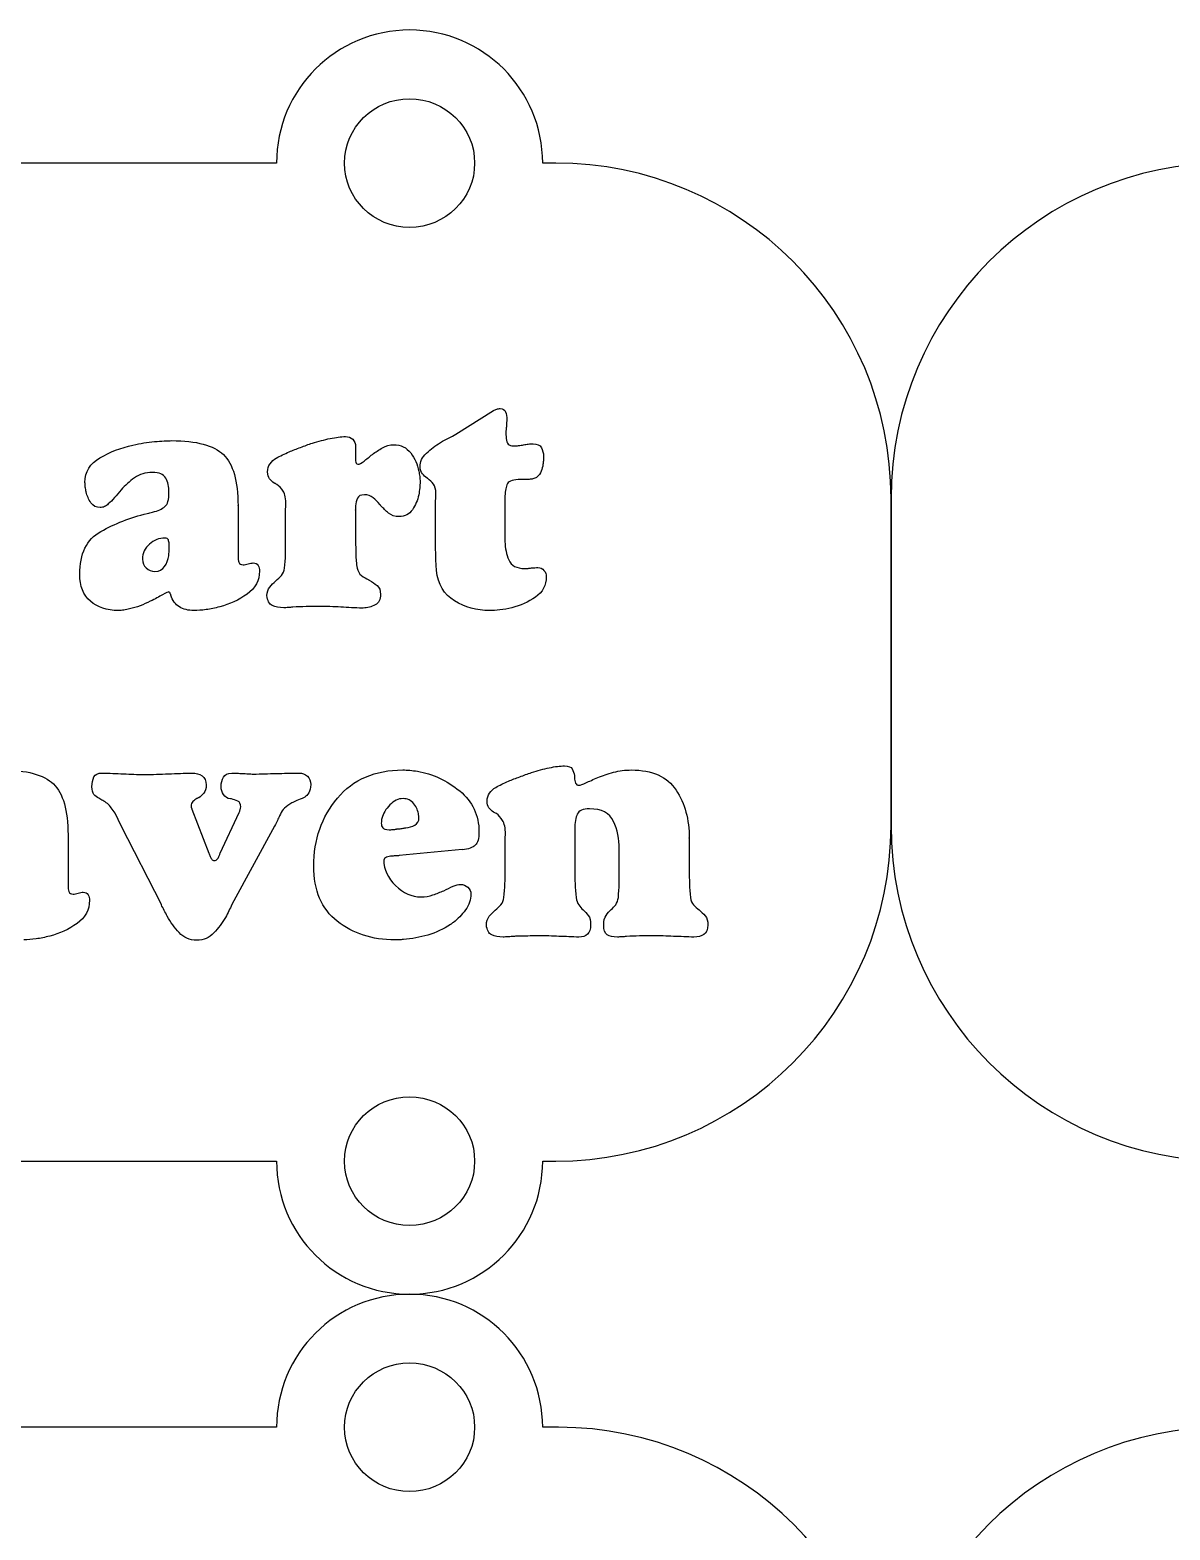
# Model space of a CAD drawing. Extents: x 0 to 771, y 958 to 1701.
# Drawn here: x 96.8 to 194, y 1465.1 to 1592.9 of the extents above; entities that cross this region are included whole.
import ezdxf

# ---------------------------------------------------------------- set-up
doc = ezdxf.new("R2010")
doc.units = 0
doc.layers.add('H0114_Printing', color=7, linetype='CONTINUOUS')

msp = doc.modelspace()

# ---------------------------------------------------------------- linework, layer by layer
at = {"layer": 'H0114_Printing', "color": 1}
for points in [[(117.839797, 1581.60936), (56.860799, 1581.60936)], [(141.625796, 1581.60936), (140.517796, 1581.60936)], [(170.203596, 1553.032361), (170.203596, 1525.148362)], [(170.203796, 1525.148362), (170.203796, 1553.032361)], [(56.860799, 1496.570363), (117.839797, 1496.570363)], [(140.517796, 1496.570363), (141.625796, 1496.570363)], [(117.839797, 1473.892763), (56.860799, 1473.892763)], [(141.875796, 1473.892763), (140.517796, 1473.892763)]]:
    msp.add_lwpolyline(points, dxfattribs=at)
for points in [[(141.625796, 1581.60936)], [(129.178797, 1576.129361)], [(129.178797, 1491.090363)], [(141.875796, 1473.892763)], [(129.178797, 1468.412763)]]:
    msp.add_lwpolyline(points, close=True, dxfattribs=at)
at = {"layer": 'H0114_Printing', "color": 4}
for points in [[(133.115697, 1558.513461), (136.323697, 1560.528461)], [(137.383697, 1558.620461), (137.383697, 1558.500461)], [(137.409697, 1558.381461), (137.409697, 1558.262461), (137.409697, 1558.142461)], [(124.580697, 1557.452761), (124.580697, 1556.339761), (124.580697, 1556.273761), (124.580697, 1556.233761)], [(140.590696, 1556.631461), (140.590696, 1556.591461), (140.590696, 1556.552461)], [(139.265697, 1554.643461), (139.080697, 1554.643461), (138.417697, 1554.643461)], [(131.392697, 1549.305461), (131.392697, 1552.401461), (131.419697, 1553.460461)], [(137.303697, 1553.084461), (137.303697, 1549.783461), (137.303697, 1549.558461), (137.303697, 1549.360461)], [(114.560697, 1552.443461), (114.560697, 1548.467461), (114.560697, 1548.096461)], [(114.560697, 1552.417461), (114.560697, 1552.443461)], [(118.616697, 1549.405761), (118.616697, 1552.195761)], [(118.642697, 1552.301761), (118.642697, 1552.367761), (118.642697, 1552.434761)], [(124.580697, 1552.390761), (124.580697, 1552.218761), (124.580697, 1552.046761), (124.580697, 1552.072761)], [(124.580697, 1552.072761), (124.580697, 1549.439761)], [(108.702697, 1548.944461), (108.702697, 1549.077461), (108.702697, 1549.156461)], [(131.392697, 1549.279461), (131.392697, 1549.305461)], [(108.702697, 1548.917461), (108.702697, 1548.944461)], [(125.707697, 1546.059761), (125.746697, 1546.059761)], [(125.216697, 1543.695761), (125.177697, 1543.695761), (125.137697, 1543.695761)], [(143.227996, 1529.420762), (143.227996, 1529.328762), (143.227996, 1529.235762)], [(113.990497, 1527.427962), (113.951497, 1527.427962), (113.911497, 1527.427962)], [(108.026497, 1518.426962), (104.606497, 1525.146962), (104.076497, 1526.208962)], [(110.571497, 1526.815962), (110.571497, 1526.748962)], [(110.624497, 1526.548962), (112.082497, 1522.822962)], [(113.036497, 1522.796962), (114.653497, 1526.283962)], [(117.675497, 1525.119962), (114.043497, 1518.426962)], [(128.066297, 1524.862162), (128.066297, 1524.888162)], [(129.974297, 1525.816162), (129.974297, 1525.935162)], [(143.253996, 1524.856762), (143.253996, 1524.112762), (143.253996, 1521.375762)], [(100.074197, 1524.384462), (100.074197, 1520.408462), (100.074197, 1520.037462)], [(100.074197, 1524.358462), (100.074197, 1524.384462)], [(137.316997, 1521.346762), (137.316997, 1524.136762), (137.342997, 1524.401762)], [(153.008996, 1524.107762), (153.008996, 1521.371762)], [(153.008996, 1524.081762), (153.008996, 1524.107762)], [(128.185297, 1522.582162), (128.039297, 1522.582162)], [(133.659297, 1523.112162), (128.278297, 1522.609162)], [(133.659297, 1523.086162), (133.659297, 1523.112162)], [(147.044996, 1521.348762), (147.044996, 1523.156762)], [(108.026497, 1518.400962), (108.026497, 1518.426962)], [(128.291297, 1515.425162), (127.933297, 1515.425162)]]:
    msp.add_lwpolyline(points, dxfattribs=at)
at = {"layer": 'H0114_Printing', "color": 1}
for points in [[(129.178797, 1592.94836), (122.916797, 1592.94836), (117.839797, 1587.87236), (117.839797, 1581.60936)], [(140.517796, 1581.60936), (140.517796, 1587.87236), (135.440797, 1592.94836), (129.178797, 1592.94836)], [(123.634797, 1581.60936), (123.634797, 1584.63636), (126.116797, 1587.09036), (129.178797, 1587.09036)], [(129.178797, 1587.09036), (132.240797, 1587.09036), (134.722797, 1584.63636), (134.722797, 1581.60936)], [(129.178797, 1576.129361), (126.116797, 1576.129361), (123.634797, 1578.583361), (123.634797, 1581.60936)], [(134.722797, 1581.60936), (134.722797, 1578.583361), (132.240797, 1576.129361), (129.178797, 1576.129361)], [(170.203796, 1553.032361), (170.203796, 1568.815361), (157.408796, 1581.60936), (141.625796, 1581.60936)], [(198.781595, 1581.60936), (182.998595, 1581.60936), (170.203596, 1568.815361), (170.203596, 1553.032361)], [(141.625796, 1496.570363), (157.408796, 1496.570363), (170.203796, 1509.365362), (170.203796, 1525.148362)], [(170.203596, 1525.148362), (170.203596, 1509.365362), (182.998595, 1496.570363), (198.781595, 1496.570363)], [(123.634797, 1496.570363), (123.634797, 1499.597363), (126.116797, 1502.051362), (129.178797, 1502.051362)], [(129.178797, 1502.051362), (132.240797, 1502.051362), (134.722797, 1499.597363), (134.722797, 1496.570363)], [(117.839797, 1496.570363), (117.839797, 1490.308363), (122.916797, 1485.231363), (129.178797, 1485.231363)], [(129.178797, 1491.090363), (126.116797, 1491.090363), (123.634797, 1493.543363), (123.634797, 1496.570363)], [(134.722797, 1496.570363), (134.722797, 1493.543363), (132.240797, 1491.090363), (129.178797, 1491.090363)], [(129.178797, 1485.231363), (135.440797, 1485.231363), (140.517796, 1490.308363), (140.517796, 1496.570363)], [(129.178797, 1485.231763), (122.916797, 1485.231763), (117.839797, 1480.155763), (117.839797, 1473.892763)], [(140.517796, 1473.892763), (140.517796, 1480.155763), (135.440797, 1485.231763), (129.178797, 1485.231763)], [(123.634797, 1473.892763), (123.634797, 1476.919763), (126.116797, 1479.373763), (129.178797, 1479.373763)], [(129.178797, 1479.373763), (132.240797, 1479.373763), (134.722797, 1476.919763), (134.722797, 1473.892763)], [(129.178797, 1468.412763), (126.116797, 1468.412763), (123.634797, 1470.866763), (123.634797, 1473.892763)], [(134.722797, 1473.892763), (134.722797, 1470.866763), (132.240797, 1468.412763), (129.178797, 1468.412763)], [(170.203796, 1445.564764), (170.203796, 1461.209763), (157.520796, 1473.892763), (141.875796, 1473.892763)], [(198.531595, 1473.892763), (182.886595, 1473.892763), (170.203596, 1461.209763), (170.203596, 1445.564764)]]:
    msp.add_open_spline(points, degree=3, dxfattribs=at)
at = {"layer": 'H0114_Printing', "color": 4}
for points in [[(136.323697, 1560.528461), (136.411697, 1560.563461), (136.503697, 1560.599461), (136.601697, 1560.634461)], [(136.601697, 1560.634461), (136.698697, 1560.669461), (136.800697, 1560.687461), (136.906697, 1560.687461)], [(136.906697, 1560.687461), (137.135697, 1560.687461), (137.286697, 1560.593461), (137.356697, 1560.405461)], [(137.356697, 1560.405461), (137.427697, 1560.217461), (137.462697, 1560.007461), (137.462697, 1559.774461)], [(137.449697, 1559.492461), (137.440697, 1559.394461), (137.436697, 1559.300461), (137.436697, 1559.210461)], [(137.462697, 1559.774461), (137.462697, 1559.685461), (137.458697, 1559.590461), (137.449697, 1559.492461)], [(120.896697, 1557.744761), (121.408697, 1557.904761), (121.912697, 1558.036761), (122.406697, 1558.142761)], [(122.406697, 1558.142761), (122.901697, 1558.248761), (123.334697, 1558.301761), (123.705697, 1558.301761)], [(123.705697, 1558.301761), (123.953697, 1558.301761), (124.160697, 1558.226761), (124.328697, 1558.076761)], [(124.328697, 1558.076761), (124.496697, 1557.926761), (124.580697, 1557.718761), (124.580697, 1557.452761)], [(131.817697, 1557.799461), (132.046697, 1557.939461), (132.275697, 1558.067461), (132.506697, 1558.182461)], [(132.506697, 1558.182461), (132.735697, 1558.297461), (132.938697, 1558.407461), (133.115697, 1558.513461)], [(137.396697, 1558.901461), (137.387697, 1558.803461), (137.383697, 1558.709461), (137.383697, 1558.620461)], [(137.383697, 1558.500461), (137.383697, 1558.456461), (137.392697, 1558.416461), (137.409697, 1558.381461)], [(137.436697, 1559.210461), (137.418697, 1559.102461), (137.405697, 1558.999461), (137.396697, 1558.901461)], [(137.409697, 1558.142461), (137.427697, 1557.930461), (137.484697, 1557.771461), (137.581697, 1557.665461)], [(102.791697, 1556.499461), (103.639697, 1556.993461), (104.576697, 1557.356461), (105.601697, 1557.585461)], [(105.601697, 1557.585461), (106.237697, 1557.726461), (106.850697, 1557.824461), (107.443697, 1557.877461)], [(107.443697, 1557.877461), (108.035697, 1557.930461), (108.525697, 1557.957461), (108.914697, 1557.957461)], [(108.914697, 1557.957461), (111.017697, 1557.957461), (112.483697, 1557.559461), (113.314697, 1556.764461)], [(113.314697, 1556.764461), (114.145697, 1555.969461), (114.560697, 1554.519461), (114.560697, 1552.417461)], [(117.820697, 1556.472761), (117.980697, 1556.560761), (118.152697, 1556.649761), (118.338697, 1556.737761)], [(118.338697, 1556.737761), (118.523697, 1556.825761), (118.713697, 1556.913761), (118.908697, 1557.002761)], [(118.908697, 1557.002761), (119.225697, 1557.126761), (119.552697, 1557.254761), (119.888697, 1557.386761)], [(119.888697, 1557.386761), (120.224697, 1557.519761), (120.560697, 1557.638761), (120.896697, 1557.744761)], [(125.296697, 1556.207761), (125.508697, 1556.383761), (125.746697, 1556.578761), (126.012697, 1556.790761)], [(126.012697, 1556.790761), (126.277697, 1556.985761), (126.559697, 1557.170761), (126.860697, 1557.347761)], [(126.860697, 1557.347761), (127.160697, 1557.523761), (127.478697, 1557.612761), (127.814697, 1557.612761)], [(127.814697, 1557.612761), (128.433697, 1557.612761), (128.919697, 1557.377761), (129.272697, 1556.910761)], [(129.272697, 1556.910761), (129.625697, 1556.441761), (129.855697, 1555.924761), (129.961697, 1555.359761)], [(130.067697, 1555.735461), (130.067697, 1556.158461), (130.248697, 1556.541461), (130.610697, 1556.886461)], [(130.610697, 1556.886461), (130.972697, 1557.229461), (131.375697, 1557.534461), (131.817697, 1557.799461)], [(137.581697, 1557.665461), (137.678697, 1557.559461), (137.833697, 1557.506461), (138.045697, 1557.506461)], [(138.045697, 1557.506461), (138.186697, 1557.506461), (138.328697, 1557.515461), (138.470697, 1557.532461)], [(138.470697, 1557.532461), (138.611697, 1557.550461), (138.752697, 1557.576461), (138.894697, 1557.612461)], [(138.894697, 1557.612461), (139.017697, 1557.629461), (139.149697, 1557.648461), (139.291697, 1557.665461)], [(139.291697, 1557.665461), (139.433697, 1557.682461), (139.574697, 1557.691461), (139.716697, 1557.691461)], [(139.716697, 1557.691461), (140.051696, 1557.691461), (140.281696, 1557.581461), (140.405696, 1557.360461)], [(140.405696, 1557.360461), (140.528696, 1557.139461), (140.590696, 1556.896461), (140.590696, 1556.631461)], [(101.519697, 1554.405461), (101.519697, 1555.306461), (101.942697, 1556.004461), (102.791697, 1556.499461)], [(117.078697, 1555.303761), (117.078697, 1555.569761), (117.149697, 1555.799761), (117.290697, 1555.994761)], [(117.290697, 1555.994761), (117.432697, 1556.189761), (117.609697, 1556.348761), (117.820697, 1556.472761)], [(124.580697, 1556.233761), (124.580697, 1556.163761), (124.594697, 1556.101761), (124.620697, 1556.048761)], [(124.620697, 1556.048761), (124.647697, 1555.995761), (124.695697, 1555.959761), (124.766697, 1555.942761)], [(124.766697, 1555.942761), (124.907697, 1555.942761), (125.083697, 1556.030761), (125.296697, 1556.207761)], [(130.265697, 1555.139461), (130.151697, 1555.272461), (130.085697, 1555.470461), (130.067697, 1555.735461)], [(140.537696, 1555.924461), (140.519696, 1555.732461), (140.471696, 1555.541461), (140.391696, 1555.349461)], [(140.577696, 1556.238461), (140.568696, 1556.133461), (140.554696, 1556.028461), (140.537696, 1555.924461)], [(140.590696, 1556.552461), (140.590696, 1556.447461), (140.585696, 1556.342461), (140.577696, 1556.238461)], [(101.545697, 1554.007461), (101.527697, 1554.148461), (101.519697, 1554.281461), (101.519697, 1554.405461)], [(105.733697, 1554.789461), (105.309697, 1554.480461), (104.929697, 1554.139461), (104.593697, 1553.768461)], [(107.270697, 1555.253461), (106.669697, 1555.253461), (106.157697, 1555.098461), (105.733697, 1554.789461)], [(108.397697, 1554.763461), (108.211697, 1555.089461), (107.836697, 1555.253461), (107.270697, 1555.253461)], [(108.675697, 1553.556461), (108.675697, 1554.034461), (108.583697, 1554.435461), (108.397697, 1554.763461)], [(117.251697, 1554.705761), (117.136697, 1554.837761), (117.078697, 1555.037761), (117.078697, 1555.303761)], [(117.635697, 1554.346761), (117.494697, 1554.452761), (117.365697, 1554.572761), (117.251697, 1554.705761)], [(117.741697, 1554.294761), (117.705697, 1554.311761), (117.670697, 1554.329761), (117.635697, 1554.346761)], [(117.874697, 1554.214761), (117.820697, 1554.249761), (117.776697, 1554.276761), (117.741697, 1554.294761)], [(118.404697, 1553.656761), (118.245697, 1553.903761), (118.068697, 1554.090761), (117.874697, 1554.214761)], [(129.961697, 1555.359761), (129.996697, 1555.200761), (130.023697, 1555.044761), (130.041697, 1554.895761)], [(130.041697, 1554.895761), (130.058697, 1554.744761), (130.067697, 1554.598761), (130.067697, 1554.457761)], [(130.067697, 1554.457761), (130.067697, 1554.298761), (130.058697, 1554.122761), (130.041697, 1553.927761)], [(130.676697, 1554.756461), (130.518697, 1554.879461), (130.380697, 1555.007461), (130.265697, 1555.139461)], [(130.729697, 1554.729461), (130.712697, 1554.729461), (130.694697, 1554.738461), (130.676697, 1554.756461)], [(131.206697, 1554.253461), (131.065697, 1554.429461), (130.906697, 1554.588461), (130.729697, 1554.729461)], [(131.419697, 1553.460461), (131.419697, 1553.812461), (131.348697, 1554.076461), (131.206697, 1554.253461)], [(137.462697, 1554.194461), (137.356697, 1553.912461), (137.303697, 1553.543461), (137.303697, 1553.084461)], [(138.417697, 1554.643461), (137.886697, 1554.625461), (137.568697, 1554.475461), (137.462697, 1554.194461)], [(139.450697, 1554.669461), (139.397697, 1554.652461), (139.335697, 1554.643461), (139.265697, 1554.643461)], [(139.769697, 1554.722461), (139.663697, 1554.687461), (139.557697, 1554.669461), (139.450697, 1554.669461)], [(140.060696, 1554.878461), (139.971697, 1554.809461), (139.874697, 1554.756461), (139.769697, 1554.722461)], [(140.391696, 1555.349461), (140.312696, 1555.157461), (140.201696, 1555.000461), (140.060696, 1554.878461)], [(101.625697, 1553.583461), (101.589697, 1553.725461), (101.563697, 1553.866461), (101.545697, 1554.007461)], [(102.022697, 1552.668461), (101.827697, 1552.942461), (101.695697, 1553.247461), (101.625697, 1553.583461)], [(104.037697, 1553.106461), (103.860697, 1552.894461), (103.683697, 1552.717461), (103.507697, 1552.576461)], [(104.593697, 1553.768461), (104.398697, 1553.539461), (104.213697, 1553.318461), (104.037697, 1553.106461)], [(108.331697, 1552.337461), (108.560697, 1552.531461), (108.675697, 1552.938461), (108.675697, 1553.556461)], [(118.642697, 1552.434761), (118.642697, 1553.000761), (118.563697, 1553.408761), (118.404697, 1553.656761)], [(124.739697, 1553.052761), (124.651697, 1552.858761), (124.597697, 1552.637761), (124.580697, 1552.390761)], [(125.322697, 1553.344761), (125.021697, 1553.344761), (124.827697, 1553.247761), (124.739697, 1553.052761)], [(126.065697, 1553.093761), (125.870697, 1553.260761), (125.623697, 1553.344761), (125.322697, 1553.344761)], [(126.648697, 1552.522761), (126.453697, 1552.735761), (126.259697, 1552.924761), (126.065697, 1553.093761)], [(129.961697, 1553.344761), (129.855697, 1552.884761), (129.674697, 1552.460761), (129.417697, 1552.072761)], [(130.041697, 1553.927761), (130.023697, 1553.733761), (129.996697, 1553.538761), (129.961697, 1553.344761)], [(102.817697, 1552.257461), (102.482697, 1552.257461), (102.216697, 1552.394461), (102.022697, 1552.668461)], [(103.175697, 1552.337461), (103.060697, 1552.284461), (102.941697, 1552.257461), (102.817697, 1552.257461)], [(102.857697, 1550.216461), (104.050697, 1550.888461), (105.370697, 1551.400461), (106.820697, 1551.754461)], [(103.507697, 1552.576461), (103.401697, 1552.470461), (103.290697, 1552.390461), (103.175697, 1552.337461)], [(106.820697, 1551.754461), (106.908697, 1551.771461), (106.988697, 1551.789461), (107.058697, 1551.807461)], [(107.058697, 1551.807461), (107.129697, 1551.824461), (107.200697, 1551.842461), (107.270697, 1551.860461)], [(107.270697, 1551.860461), (107.747697, 1551.984461), (108.101697, 1552.142461), (108.331697, 1552.337461)], [(118.616697, 1552.195761), (118.616697, 1552.248761), (118.625697, 1552.283761), (118.642697, 1552.301761)], [(126.687697, 1552.469761), (126.678697, 1552.487761), (126.665697, 1552.504761), (126.648697, 1552.522761)], [(126.727697, 1552.416761), (126.709697, 1552.434761), (126.696697, 1552.451761), (126.687697, 1552.469761)], [(127.390697, 1551.780761), (127.160697, 1551.974761), (126.940697, 1552.187761), (126.727697, 1552.416761)], [(128.291697, 1551.488761), (127.920697, 1551.488761), (127.619697, 1551.585761), (127.390697, 1551.780761)], [(129.417697, 1552.072761), (129.161697, 1551.683761), (128.786697, 1551.488761), (128.291697, 1551.488761)], [(101.067697, 1546.559461), (101.067697, 1548.325461), (101.664697, 1549.544461), (102.857697, 1550.216461)], [(107.005697, 1549.143461), (106.617697, 1548.798461), (106.422697, 1548.370461), (106.422697, 1547.857461)], [(108.331697, 1549.660461), (107.836697, 1549.660461), (107.394697, 1549.488461), (107.005697, 1549.143461)], [(108.622697, 1549.501461), (108.587697, 1549.607461), (108.490697, 1549.660461), (108.331697, 1549.660461)], [(108.702697, 1549.156461), (108.684697, 1549.280461), (108.657697, 1549.395461), (108.622697, 1549.501461)], [(118.603697, 1548.249761), (118.611697, 1548.630761), (118.616697, 1549.015761), (118.616697, 1549.405761)], [(124.580697, 1549.439761), (124.580697, 1549.031761), (124.585697, 1548.636761), (124.594697, 1548.254761)], [(131.406697, 1548.101461), (131.397697, 1548.497461), (131.392697, 1548.890461), (131.392697, 1549.279461)], [(137.303697, 1549.360461), (137.321697, 1548.796461), (137.431697, 1548.273461), (137.634697, 1547.789461)], [(106.422697, 1547.857461), (106.422697, 1547.556461), (106.528697, 1547.309461), (106.740697, 1547.115461)], [(108.305697, 1547.234461), (108.481697, 1547.508461), (108.596697, 1547.813461), (108.649697, 1548.149461)], [(108.649697, 1548.149461), (108.666697, 1548.272461), (108.679697, 1548.405461), (108.688697, 1548.547461)], [(108.688697, 1548.547461), (108.697697, 1548.688461), (108.702697, 1548.811461), (108.702697, 1548.917461)], [(114.560697, 1548.096461), (114.560697, 1547.901461), (114.587697, 1547.734461), (114.640697, 1547.592461)], [(118.510697, 1547.093761), (118.563697, 1547.483761), (118.594697, 1547.868761), (118.603697, 1548.249761)], [(124.594697, 1548.254761), (124.602697, 1547.873761), (124.642697, 1547.488761), (124.713697, 1547.097761)], [(131.472697, 1546.897461), (131.436697, 1547.303461), (131.414697, 1547.704461), (131.406697, 1548.101461)], [(137.634697, 1547.789461), (137.838697, 1547.304461), (138.293697, 1547.062461), (139.000697, 1547.062461)], [(101.983697, 1544.279461), (101.372697, 1544.809461), (101.067697, 1545.568461), (101.067697, 1546.559461)], [(106.740697, 1547.115461), (106.953697, 1546.920461), (107.200697, 1546.823461), (107.483697, 1546.823461)], [(107.483697, 1546.823461), (107.854697, 1546.823461), (108.127697, 1546.960461), (108.305697, 1547.234461)], [(114.640697, 1547.592461), (114.693697, 1547.450461), (114.807697, 1547.380461), (114.984697, 1547.380461)], [(114.984697, 1547.380461), (115.054697, 1547.380461), (115.126697, 1547.389461), (115.196697, 1547.407461)], [(115.196697, 1547.407461), (115.267697, 1547.424461), (115.346697, 1547.442461), (115.435697, 1547.460461)], [(116.389697, 1546.850461), (116.389697, 1546.037461), (116.036697, 1545.379461), (115.329697, 1544.875461)], [(115.435697, 1547.460461), (115.506697, 1547.477461), (115.576697, 1547.495461), (115.647697, 1547.512461)], [(115.647697, 1547.512461), (115.717697, 1547.530461), (115.788697, 1547.539461), (115.859697, 1547.539461)], [(115.859697, 1547.539461), (116.053697, 1547.539461), (116.190697, 1547.468461), (116.270697, 1547.327461)], [(116.270697, 1547.327461), (116.349697, 1547.186461), (116.389697, 1547.026461), (116.389697, 1546.850461)], [(118.258697, 1546.469761), (118.408697, 1546.637761), (118.492697, 1546.846761), (118.510697, 1547.093761)], [(124.713697, 1547.097761), (124.766697, 1546.831761), (124.889697, 1546.622761), (125.083697, 1546.472761)], [(133.009697, 1544.304461), (132.108697, 1544.851461), (131.595697, 1545.715461), (131.472697, 1546.897461)], [(139.000697, 1547.062461), (139.088697, 1547.062461), (139.181697, 1547.066461), (139.278697, 1547.076461)], [(139.278697, 1547.076461), (139.375697, 1547.084461), (139.468697, 1547.097461), (139.557697, 1547.115461)], [(139.557697, 1547.115461), (139.645697, 1547.115461), (139.738697, 1547.119461), (139.835697, 1547.129461)], [(139.835697, 1547.129461), (139.932697, 1547.137461), (140.024696, 1547.142461), (140.113696, 1547.142461)], [(140.113696, 1547.142461), (140.325696, 1547.142461), (140.497696, 1547.062461), (140.630696, 1546.903461)], [(140.630696, 1546.903461), (140.763696, 1546.744461), (140.829696, 1546.567461), (140.829696, 1546.373461)], [(117.026697, 1544.756761), (117.026697, 1545.056761), (117.105697, 1545.300761), (117.264697, 1545.487761)], [(117.264697, 1545.487761), (117.423697, 1545.672761), (117.591697, 1545.845761), (117.767697, 1546.004761)], [(117.767697, 1546.004761), (117.944697, 1546.146761), (118.108697, 1546.301761), (118.258697, 1546.469761)], [(125.083697, 1546.472761), (125.278697, 1546.321761), (125.481697, 1546.192761), (125.693697, 1546.086761)], [(125.693697, 1546.086761), (125.693697, 1546.068761), (125.698697, 1546.059761), (125.707697, 1546.059761)], [(125.746697, 1546.059761), (125.993697, 1545.918761), (126.215697, 1545.767761), (126.409697, 1545.607761)], [(126.409697, 1545.607761), (126.604697, 1545.447761), (126.701697, 1545.199761), (126.701697, 1544.861761)], [(140.829696, 1546.373461), (140.829696, 1545.630461), (140.519696, 1545.047461), (139.901697, 1544.623461)], [(104.354697, 1543.484461), (103.382697, 1543.484461), (102.592697, 1543.749461), (101.983697, 1544.279461)], [(107.085697, 1544.279461), (106.802697, 1544.137461), (106.515697, 1544.009461), (106.223697, 1543.894461)], [(108.132697, 1544.822461), (107.841697, 1544.654461), (107.491697, 1544.473461), (107.085697, 1544.279461)], [(108.675697, 1545.074461), (108.605697, 1545.074461), (108.424697, 1544.990461), (108.132697, 1544.822461)], [(108.741697, 1545.021461), (108.715697, 1545.057461), (108.693697, 1545.074461), (108.675697, 1545.074461)], [(108.782697, 1544.915461), (108.782697, 1544.950461), (108.768697, 1544.985461), (108.741697, 1545.021461)], [(108.821697, 1544.849461), (108.812697, 1544.875461), (108.799697, 1544.897461), (108.782697, 1544.915461)], [(108.835697, 1544.783461), (108.835697, 1544.800461), (108.830697, 1544.822461), (108.821697, 1544.849461)], [(109.563697, 1543.802461), (109.219697, 1544.014461), (108.976697, 1544.341461), (108.835697, 1544.783461)], [(115.329697, 1544.875461), (114.622697, 1544.372461), (113.844697, 1544.014461), (112.996697, 1543.802461)], [(117.476697, 1543.907761), (117.211697, 1544.031761), (117.061697, 1544.314761), (117.026697, 1544.756761)], [(126.237697, 1543.961761), (125.927697, 1543.801761), (125.588697, 1543.713761), (125.216697, 1543.695761)], [(126.701697, 1544.861761), (126.701697, 1544.420761), (126.546697, 1544.120761), (126.237697, 1543.961761)], [(135.978697, 1543.484461), (134.900697, 1543.484461), (133.910697, 1543.758461), (133.009697, 1544.304461)], [(139.901697, 1544.623461), (139.282697, 1544.199461), (138.611697, 1543.899461), (137.886697, 1543.722461)], [(104.832697, 1543.523461), (104.673697, 1543.497461), (104.514697, 1543.484461), (104.354697, 1543.484461)], [(105.309697, 1543.616461), (105.150697, 1543.581461), (104.991697, 1543.550461), (104.832697, 1543.523461)], [(106.223697, 1543.894461), (105.932697, 1543.780461), (105.627697, 1543.687461), (105.309697, 1543.616461)], [(110.796697, 1543.484461), (110.319697, 1543.484461), (109.908697, 1543.589461), (109.563697, 1543.802461)], [(111.843697, 1543.563461), (111.463697, 1543.510461), (111.114697, 1543.484461), (110.796697, 1543.484461)], [(112.996697, 1543.802461), (112.607697, 1543.695461), (112.223697, 1543.616461), (111.843697, 1543.563461)], [(118.457697, 1543.722761), (118.068697, 1543.722761), (117.741697, 1543.784761), (117.476697, 1543.907761)], [(118.828697, 1543.735761), (118.704697, 1543.726761), (118.580697, 1543.722761), (118.457697, 1543.722761)], [(119.225697, 1543.775761), (119.084697, 1543.757761), (118.952697, 1543.744761), (118.828697, 1543.735761)], [(120.352697, 1543.815761), (119.972697, 1543.806761), (119.597697, 1543.793761), (119.225697, 1543.775761)], [(121.479697, 1543.828761), (121.107697, 1543.828761), (120.732697, 1543.824761), (120.352697, 1543.815761)], [(122.393697, 1543.815761), (122.084697, 1543.824761), (121.779697, 1543.828761), (121.479697, 1543.828761)], [(123.308697, 1543.775761), (123.007697, 1543.793761), (122.702697, 1543.806761), (122.393697, 1543.815761)], [(124.222697, 1543.722761), (123.913697, 1543.740761), (123.608697, 1543.757761), (123.308697, 1543.775761)], [(125.137697, 1543.695761), (124.836697, 1543.695761), (124.531697, 1543.704761), (124.222697, 1543.722761)], [(136.866697, 1543.536461), (136.539697, 1543.501461), (136.243697, 1543.484461), (135.978697, 1543.484461)], [(137.886697, 1543.722461), (137.533697, 1543.634461), (137.192697, 1543.572461), (136.866697, 1543.536461)], [(94.428198, 1529.898462), (96.531198, 1529.898462), (97.997198, 1529.500462), (98.828198, 1528.705462)], [(123.029297, 1527.499162), (124.372297, 1529.098162), (126.227297, 1529.898162), (128.596297, 1529.898162)], [(128.596297, 1529.898162), (128.790297, 1529.898162), (128.993297, 1529.889162), (129.206297, 1529.872162)], [(139.569997, 1529.685762), (140.081996, 1529.845762), (140.585996, 1529.977762), (141.080996, 1530.083762)], [(141.080996, 1530.083762), (141.575996, 1530.189762), (142.008996, 1530.242762), (142.379996, 1530.242762)], [(142.379996, 1530.242762), (142.714996, 1530.242762), (142.931996, 1530.158762), (143.028996, 1529.990762)], [(143.028996, 1529.990762), (143.125996, 1529.822762), (143.191996, 1529.632762), (143.227996, 1529.420762)], [(146.554996, 1529.698762), (147.039996, 1529.831762), (147.548996, 1529.898762), (148.078996, 1529.898762)], [(148.078996, 1529.898762), (149.863996, 1529.898762), (151.131996, 1529.326762), (151.882996, 1528.184762)], [(98.828198, 1528.705462), (99.659198, 1527.910462), (100.074197, 1526.460462), (100.074197, 1524.358462)], [(102.115497, 1528.466962), (102.115497, 1528.801962), (102.168497, 1529.079962), (102.274497, 1529.301962)], [(102.274497, 1529.301962), (102.380497, 1529.521962), (102.618497, 1529.632962), (102.990497, 1529.632962)], [(102.990497, 1529.632962), (103.290497, 1529.632962), (103.590497, 1529.623962), (103.891497, 1529.606962)], [(103.891497, 1529.606962), (104.192497, 1529.588962), (104.492497, 1529.579962), (104.792497, 1529.579962)], [(104.792497, 1529.579962), (105.092497, 1529.562962), (105.393497, 1529.543962), (105.694497, 1529.526962)], [(105.694497, 1529.526962), (105.994497, 1529.509962), (106.294497, 1529.499962), (106.594497, 1529.499962)], [(106.594497, 1529.499962), (106.930497, 1529.499962), (107.266497, 1529.509962), (107.602497, 1529.526962)], [(107.602497, 1529.526962), (107.937497, 1529.543962), (108.282497, 1529.562962), (108.636497, 1529.579962)], [(108.636497, 1529.579962), (108.971497, 1529.579962), (109.307497, 1529.588962), (109.643497, 1529.606962)], [(109.643497, 1529.606962), (109.978497, 1529.623962), (110.314497, 1529.632962), (110.650497, 1529.632962)], [(110.650497, 1529.632962), (110.986497, 1529.632962), (111.269497, 1529.553962), (111.499497, 1529.393962)], [(111.499497, 1529.393962), (111.728497, 1529.235962), (111.844497, 1528.978962), (111.844497, 1528.625962)], [(111.844497, 1528.625962), (111.844497, 1528.306962), (111.777497, 1528.071962), (111.644497, 1527.920962)], [(113.116497, 1528.493962), (113.116497, 1528.793962), (113.182497, 1529.057962), (113.315497, 1529.288962)], [(113.315497, 1529.288962), (113.447497, 1529.517962), (113.681497, 1529.632962), (114.017497, 1529.632962)], [(114.017497, 1529.632962), (114.176497, 1529.632962), (114.331497, 1529.628962), (114.481497, 1529.619962)], [(114.481497, 1529.619962), (114.631497, 1529.610962), (114.786497, 1529.606962), (114.945497, 1529.606962)], [(114.945497, 1529.606962), (115.104497, 1529.588962), (115.258497, 1529.575962), (115.409497, 1529.566962)], [(115.409497, 1529.566962), (115.558497, 1529.557962), (115.714497, 1529.553962), (115.872497, 1529.553962)], [(115.872497, 1529.553962), (116.191497, 1529.553962), (116.513497, 1529.557962), (116.840497, 1529.566962)], [(116.840497, 1529.566962), (117.166497, 1529.575962), (117.489497, 1529.588962), (117.808497, 1529.606962)], [(117.808497, 1529.606962), (118.126497, 1529.606962), (118.448497, 1529.610962), (118.775497, 1529.619962)], [(118.775497, 1529.619962), (119.102497, 1529.628962), (119.424497, 1529.632962), (119.743497, 1529.632962)], [(119.743497, 1529.632962), (120.043497, 1529.632962), (120.286497, 1529.543962), (120.471497, 1529.367962)], [(120.471497, 1529.367962), (120.657497, 1529.190962), (120.750497, 1528.952962), (120.750497, 1528.652962)], [(120.750497, 1528.652962), (120.750497, 1528.350962), (120.697497, 1528.115962), (120.591497, 1527.948962)], [(129.206297, 1529.872162), (129.418297, 1529.854162), (129.630297, 1529.827162), (129.842297, 1529.792162)], [(129.842297, 1529.792162), (131.149297, 1529.562162), (132.351297, 1529.001162), (133.447297, 1528.109162)], [(136.520997, 1528.413762), (136.680997, 1528.501762), (136.847997, 1528.590762), (137.025997, 1528.678762)], [(137.025997, 1528.678762), (137.201997, 1528.766762), (137.395997, 1528.854762), (137.608997, 1528.943762)], [(137.608997, 1528.943762), (137.908997, 1529.067762), (138.226997, 1529.190762), (138.562997, 1529.315762)], [(138.562997, 1529.315762), (138.897997, 1529.438762), (139.233997, 1529.562762), (139.569997, 1529.685762)], [(143.227996, 1529.235762), (143.244996, 1529.058762), (143.275996, 1528.908762), (143.320996, 1528.784762)], [(143.320996, 1528.784762), (143.363996, 1528.660762), (143.466996, 1528.599762), (143.625996, 1528.599762)], [(143.625996, 1528.599762), (143.730996, 1528.599762), (143.925996, 1528.665762), (144.208996, 1528.798762)], [(144.208996, 1528.798762), (144.490996, 1528.930762), (144.826996, 1529.084762), (145.215996, 1529.262762)], [(145.215996, 1529.262762), (145.621996, 1529.420762), (146.067996, 1529.566762), (146.554996, 1529.698762)], [(102.274497, 1527.815962), (102.168497, 1527.948962), (102.115497, 1528.165962), (102.115497, 1528.466962)], [(102.698497, 1527.483962), (102.521497, 1527.572962), (102.380497, 1527.682962), (102.274497, 1527.815962)], [(103.043497, 1527.284962), (102.919497, 1527.346962), (102.804497, 1527.412962), (102.698497, 1527.483962)], [(111.048497, 1527.454962), (110.924497, 1527.383962), (110.813497, 1527.303962), (110.717497, 1527.214962)], [(111.114497, 1527.494962), (111.088497, 1527.485962), (111.066497, 1527.471962), (111.048497, 1527.454962)], [(111.207497, 1527.533962), (111.171497, 1527.516962), (111.141497, 1527.502962), (111.114497, 1527.494962)], [(111.644497, 1527.920962), (111.512497, 1527.769962), (111.366497, 1527.640962), (111.207497, 1527.533962)], [(113.315497, 1527.800962), (113.182497, 1527.995962), (113.116497, 1528.226962), (113.116497, 1528.493962)], [(113.911497, 1527.427962), (113.646497, 1527.480962), (113.447497, 1527.605962), (113.315497, 1527.800962)], [(114.534497, 1527.241962), (114.366497, 1527.312962), (114.184497, 1527.374962), (113.990497, 1527.427962)], [(119.848497, 1527.403962), (119.654497, 1527.332962), (119.486497, 1527.261962), (119.345497, 1527.190962)], [(120.034497, 1527.469962), (119.963497, 1527.443962), (119.901497, 1527.420962), (119.848497, 1527.403962)], [(120.246497, 1527.589962), (120.175497, 1527.535962), (120.105497, 1527.496962), (120.034497, 1527.469962)], [(120.591497, 1527.948962), (120.484497, 1527.779962), (120.370497, 1527.660962), (120.246497, 1527.589962)], [(121.015297, 1521.707162), (121.015297, 1523.969162), (121.686297, 1525.899162), (123.029297, 1527.499162)], [(128.623297, 1527.459162), (128.215297, 1527.459162), (127.841297, 1527.283162), (127.496297, 1526.929162)], [(129.537297, 1527.022162), (129.298297, 1527.314162), (128.993297, 1527.459162), (128.623297, 1527.459162)], [(133.447297, 1528.109162), (134.542297, 1527.216162), (135.090297, 1526.045162), (135.090297, 1524.597162)], [(135.778997, 1527.244762), (135.778997, 1527.510762), (135.849997, 1527.740762), (135.990997, 1527.935762)], [(135.990997, 1527.935762), (136.131997, 1528.130762), (136.309997, 1528.289762), (136.520997, 1528.413762)], [(151.882996, 1528.184762), (152.633996, 1527.042762), (153.008996, 1525.674762), (153.008996, 1524.081762)], [(103.440497, 1527.032962), (103.299497, 1527.137962), (103.167497, 1527.222962), (103.043497, 1527.284962)], [(103.759497, 1526.673962), (103.653497, 1526.805962), (103.546497, 1526.925962), (103.440497, 1527.032962)], [(104.076497, 1526.208962), (103.970497, 1526.385962), (103.865497, 1526.540962), (103.759497, 1526.673962)], [(110.717497, 1527.214962), (110.619497, 1527.126962), (110.571497, 1526.992962), (110.571497, 1526.815962)], [(110.571497, 1526.748962), (110.571497, 1526.722962), (110.580497, 1526.699962), (110.597497, 1526.682962)], [(110.597497, 1526.682962), (110.597497, 1526.664962), (110.602497, 1526.642962), (110.611497, 1526.615962)], [(110.611497, 1526.615962), (110.619497, 1526.589962), (110.624497, 1526.567962), (110.624497, 1526.548962)], [(114.786497, 1526.762962), (114.786497, 1527.010962), (114.701497, 1527.170962), (114.534497, 1527.241962)], [(114.653497, 1526.283962), (114.688497, 1526.354962), (114.720497, 1526.429962), (114.746497, 1526.509962)], [(114.746497, 1526.509962), (114.773497, 1526.589962), (114.786497, 1526.673962), (114.786497, 1526.762962)], [(118.417497, 1526.526962), (118.293497, 1526.367962), (118.187497, 1526.190962), (118.099497, 1525.995962)], [(118.974497, 1526.978962), (118.726497, 1526.836962), (118.540497, 1526.686962), (118.417497, 1526.526962)], [(119.345497, 1527.190962), (119.203497, 1527.119962), (119.080497, 1527.049962), (118.974497, 1526.978962)], [(127.496297, 1526.929162), (127.152297, 1526.576162), (126.926297, 1526.187162), (126.820297, 1525.763162)], [(129.948297, 1526.054162), (129.912297, 1526.408162), (129.776297, 1526.731162), (129.537297, 1527.022162)], [(129.974297, 1525.935162), (129.974297, 1525.979162), (129.965297, 1526.019162), (129.948297, 1526.054162)], [(135.937997, 1526.673762), (135.831997, 1526.806762), (135.778997, 1526.996762), (135.778997, 1527.244762)], [(136.335997, 1526.314762), (136.176997, 1526.420762), (136.043997, 1526.540762), (135.937997, 1526.673762)], [(136.441997, 1526.248762), (136.405997, 1526.274762), (136.370997, 1526.296762), (136.335997, 1526.314762)], [(136.573997, 1526.182762), (136.520997, 1526.199762), (136.476997, 1526.221762), (136.441997, 1526.248762)], [(137.103997, 1525.597762), (136.945997, 1525.845762), (136.768997, 1526.040762), (136.573997, 1526.182762)], [(143.466996, 1526.145762), (143.324996, 1525.853762), (143.253996, 1525.423762), (143.253996, 1524.856762)], [(144.499996, 1526.584762), (143.952996, 1526.584762), (143.607996, 1526.438762), (143.466996, 1526.145762)], [(146.554996, 1525.521762), (146.226996, 1526.230762), (145.542996, 1526.584762), (144.499996, 1526.584762)], [(117.913497, 1525.597962), (117.843497, 1525.455962), (117.763497, 1525.296962), (117.675497, 1525.119962)], [(118.099497, 1525.995962), (118.046497, 1525.871962), (117.984497, 1525.738962), (117.913497, 1525.597962)], [(126.780297, 1525.577162), (126.771297, 1525.507162), (126.767297, 1525.435162), (126.767297, 1525.366162)], [(126.767297, 1525.366162), (126.767297, 1525.206162), (126.807297, 1525.074162), (126.886297, 1524.968162)], [(126.820297, 1525.763162), (126.802297, 1525.710162), (126.789297, 1525.648162), (126.780297, 1525.577162)], [(126.886297, 1524.968162), (126.966297, 1524.862162), (127.147297, 1524.808162), (127.430297, 1524.808162)], [(127.430297, 1524.808162), (127.535297, 1524.808162), (127.641297, 1524.813162), (127.748297, 1524.822162)], [(127.748297, 1524.822162), (127.854297, 1524.830162), (127.960297, 1524.844162), (128.066297, 1524.862162)], [(128.066297, 1524.888162), (128.083297, 1524.871162), (128.110297, 1524.866162), (128.146297, 1524.875162)], [(128.146297, 1524.875162), (128.181297, 1524.883162), (128.207297, 1524.888162), (128.225297, 1524.888162)], [(128.225297, 1524.888162), (128.331297, 1524.888162), (128.437297, 1524.897162), (128.543297, 1524.915162)], [(128.543297, 1524.915162), (128.649297, 1524.932162), (128.755297, 1524.950162), (128.861297, 1524.968162)], [(128.861297, 1524.968162), (129.144297, 1525.003162), (129.400297, 1525.082162), (129.630297, 1525.206162)], [(129.630297, 1525.206162), (129.859297, 1525.329162), (129.974297, 1525.533162), (129.974297, 1525.816162)], [(137.342997, 1524.401762), (137.342997, 1524.951762), (137.263997, 1525.349762), (137.103997, 1525.597762)], [(147.044996, 1523.156762), (147.044996, 1524.024762), (146.881996, 1524.812762), (146.554996, 1525.521762)], [(134.772297, 1523.483162), (134.560297, 1523.271162), (134.189297, 1523.139162), (133.659297, 1523.086162)], [(135.090297, 1524.597162), (135.090297, 1524.066162), (134.984297, 1523.695162), (134.772297, 1523.483162)], [(112.082497, 1522.822962), (112.099497, 1522.769962), (112.117497, 1522.721962), (112.135497, 1522.676962)], [(112.135497, 1522.676962), (112.152497, 1522.631962), (112.170497, 1522.583962), (112.188497, 1522.530962)], [(112.188497, 1522.530962), (112.223497, 1522.441962), (112.267497, 1522.361962), (112.321497, 1522.290962)], [(112.321497, 1522.290962), (112.374497, 1522.219962), (112.444497, 1522.183962), (112.532497, 1522.183962)], [(112.532497, 1522.183962), (112.656497, 1522.183962), (112.749497, 1522.228962), (112.811497, 1522.317962)], [(112.811497, 1522.317962), (112.873497, 1522.405962), (112.921497, 1522.494962), (112.957497, 1522.583962)], [(112.957497, 1522.583962), (112.974497, 1522.618962), (112.987497, 1522.654962), (112.996497, 1522.689962)], [(112.996497, 1522.689962), (113.005497, 1522.725962), (113.018497, 1522.760962), (113.036497, 1522.796962)], [(127.218297, 1522.462162), (127.076297, 1522.419162), (126.996297, 1522.334162), (126.979297, 1522.211162)], [(126.979297, 1522.211162), (126.979297, 1521.415162), (127.310297, 1520.696162), (127.973297, 1520.050162)], [(127.668297, 1522.556162), (127.509297, 1522.538162), (127.359297, 1522.507162), (127.218297, 1522.462162)], [(127.867297, 1522.569162), (127.805297, 1522.560162), (127.739297, 1522.556162), (127.668297, 1522.556162)], [(128.039297, 1522.582162), (127.986297, 1522.582162), (127.929297, 1522.578162), (127.867297, 1522.569162)], [(128.278297, 1522.609162), (128.260297, 1522.591162), (128.229297, 1522.582162), (128.185297, 1522.582162)], [(123.016297, 1517.002162), (121.682297, 1518.053162), (121.015297, 1519.622162), (121.015297, 1521.707162)], [(137.303997, 1520.190762), (137.311997, 1520.571762), (137.316997, 1520.956762), (137.316997, 1521.346762)], [(143.253996, 1521.375762), (143.253996, 1520.967762), (143.262996, 1520.573762), (143.280996, 1520.192762)], [(147.031996, 1520.192762), (147.039996, 1520.573762), (147.044996, 1520.958762), (147.044996, 1521.348762)], [(153.008996, 1521.371762), (153.008996, 1520.964762), (153.013996, 1520.570762), (153.022996, 1520.190762)], [(100.074197, 1520.037462), (100.074197, 1519.843462), (100.101197, 1519.675462), (100.154197, 1519.533462)], [(127.973297, 1520.050162), (128.635297, 1519.405162), (129.365297, 1519.083162), (130.160297, 1519.083162)], [(132.095297, 1519.613162), (132.377297, 1519.754162), (132.643297, 1519.878162), (132.890297, 1519.985162)], [(132.890297, 1519.985162), (133.137297, 1520.090162), (133.349297, 1520.143162), (133.526297, 1520.143162)], [(133.526297, 1520.143162), (133.756297, 1520.143162), (133.959297, 1520.064162), (134.136297, 1519.905162)], [(134.136297, 1519.905162), (134.312297, 1519.746162), (134.401297, 1519.551162), (134.401297, 1519.322162)], [(137.210997, 1519.034762), (137.263997, 1519.424762), (137.294997, 1519.809762), (137.303997, 1520.190762)], [(143.280996, 1520.192762), (143.297996, 1519.810762), (143.324996, 1519.425762), (143.360996, 1519.036762)], [(146.965996, 1519.036762), (147.000996, 1519.425762), (147.022996, 1519.810762), (147.031996, 1520.192762)], [(153.022996, 1520.190762), (153.030996, 1519.809762), (153.061996, 1519.424762), (153.114996, 1519.034762)], [(100.154197, 1519.533462), (100.207197, 1519.391462), (100.321197, 1519.322462), (100.498197, 1519.322462)], [(100.498197, 1519.322462), (100.568197, 1519.322462), (100.640197, 1519.330462), (100.710197, 1519.348462)], [(100.710197, 1519.348462), (100.781197, 1519.365462), (100.860197, 1519.383462), (100.949197, 1519.401462)], [(101.903197, 1518.791462), (101.903197, 1517.978462), (101.550197, 1517.320462), (100.843197, 1516.816462)], [(100.949197, 1519.401462), (101.020197, 1519.418462), (101.090197, 1519.436462), (101.161197, 1519.453462)], [(101.161197, 1519.453462), (101.231197, 1519.471462), (101.302197, 1519.480462), (101.373197, 1519.480462)], [(101.373197, 1519.480462), (101.567197, 1519.480462), (101.704197, 1519.410462), (101.784197, 1519.268462)], [(101.784197, 1519.268462), (101.863197, 1519.127462), (101.903197, 1518.968462), (101.903197, 1518.791462)], [(108.265497, 1517.934962), (108.176497, 1518.102962), (108.097497, 1518.258962), (108.026497, 1518.400962)], [(114.043497, 1518.426962), (113.955497, 1518.249962), (113.867497, 1518.071962), (113.779497, 1517.894962)], [(130.160297, 1519.083162), (130.513297, 1519.083162), (130.849297, 1519.140162), (131.167297, 1519.255162)], [(131.167297, 1519.255162), (131.486297, 1519.370162), (131.794297, 1519.489162), (132.095297, 1519.613162)], [(134.401297, 1519.322162), (134.401297, 1518.844162), (134.246297, 1518.394162), (133.937297, 1517.970162)], [(136.467997, 1517.945762), (136.644997, 1518.087762), (136.808997, 1518.242762), (136.958997, 1518.410762)], [(136.958997, 1518.410762), (137.108997, 1518.578762), (137.192997, 1518.787762), (137.210997, 1519.034762)], [(143.360996, 1519.036762), (143.394996, 1518.770762), (143.470996, 1518.557762), (143.585996, 1518.398762)], [(143.585996, 1518.398762), (143.699996, 1518.238762), (143.827996, 1518.096762), (143.969996, 1517.973762)], [(146.355996, 1517.999762), (146.496996, 1518.123762), (146.624996, 1518.261762), (146.739996, 1518.411762)], [(146.739996, 1518.411762), (146.854996, 1518.562762), (146.929996, 1518.770762), (146.965996, 1519.036762)], [(153.114996, 1519.034762), (153.150996, 1518.768762), (153.238996, 1518.556762), (153.379996, 1518.396762)], [(153.379996, 1518.396762), (153.521996, 1518.237762), (153.680996, 1518.096762), (153.856996, 1517.972762)], [(108.530497, 1517.443962), (108.441497, 1517.602962), (108.353497, 1517.766962), (108.265497, 1517.934962)], [(109.537497, 1516.035962), (109.148497, 1516.460962), (108.812497, 1516.929962), (108.530497, 1517.443962)], [(113.487497, 1517.336962), (113.204497, 1516.859962), (112.873497, 1516.416962), (112.493497, 1516.009962)], [(113.779497, 1517.894962), (113.690497, 1517.717962), (113.593497, 1517.531962), (113.487497, 1517.336962)], [(133.937297, 1517.970162), (133.628297, 1517.545162), (133.288297, 1517.192162), (132.916297, 1516.909162)], [(135.726997, 1516.697762), (135.726997, 1516.997762), (135.805997, 1517.241762), (135.964997, 1517.428762)], [(135.964997, 1517.428762), (136.123997, 1517.613762), (136.291997, 1517.786762), (136.467997, 1517.945762)], [(143.969996, 1517.973762), (144.128996, 1517.831762), (144.274996, 1517.672762), (144.407996, 1517.494762)], [(144.407996, 1517.494762), (144.539996, 1517.317762), (144.605996, 1517.051762), (144.605996, 1516.697762)], [(145.718996, 1516.697762), (145.718996, 1517.051762), (145.785996, 1517.321762), (145.918996, 1517.507762)], [(145.918996, 1517.507762), (146.050996, 1517.693762), (146.196996, 1517.857762), (146.355996, 1517.999762)], [(153.856996, 1517.972762), (154.033996, 1517.812762), (154.201996, 1517.644762), (154.360996, 1517.466762)], [(154.360996, 1517.466762), (154.519996, 1517.289762), (154.599996, 1517.033762), (154.599996, 1516.697762)], [(100.843197, 1516.816462), (100.136197, 1516.313462), (99.358198, 1515.955462), (98.510198, 1515.743462)], [(111.048497, 1515.398962), (110.430497, 1515.398962), (109.925497, 1515.610962), (109.537497, 1516.035962)], [(112.493497, 1516.009962), (112.113497, 1515.601962), (111.631497, 1515.398962), (111.048497, 1515.398962)], [(127.933297, 1515.425162), (125.989297, 1515.425162), (124.350297, 1515.951162), (123.016297, 1517.002162)], [(130.743297, 1515.836162), (130.054297, 1515.633162), (129.356297, 1515.504162), (128.649297, 1515.451162)], [(132.652297, 1516.724162), (132.069297, 1516.335162), (131.433297, 1516.039162), (130.743297, 1515.836162)], [(132.771297, 1516.817162), (132.727297, 1516.790162), (132.687297, 1516.759162), (132.652297, 1516.724162)], [(132.916297, 1516.909162), (132.863297, 1516.874162), (132.815297, 1516.843162), (132.771297, 1516.817162)], [(136.176997, 1515.849762), (135.911997, 1515.972762), (135.761997, 1516.255762), (135.726997, 1516.697762)], [(137.157997, 1515.663762), (136.768997, 1515.663762), (136.441997, 1515.725762), (136.176997, 1515.849762)], [(144.341996, 1515.902762), (144.163996, 1515.742762), (143.916996, 1515.663762), (143.598996, 1515.663762)], [(144.605996, 1516.697762), (144.605996, 1516.326762), (144.517996, 1516.061762), (144.341996, 1515.902762)], [(146.024996, 1515.849762), (145.820996, 1515.972762), (145.718996, 1516.255762), (145.718996, 1516.697762)], [(146.885996, 1515.663762), (146.514996, 1515.663762), (146.226996, 1515.725762), (146.024996, 1515.849762)], [(154.254996, 1515.875762), (154.042996, 1515.734762), (153.759996, 1515.663762), (153.406996, 1515.663762)], [(154.599996, 1516.697762), (154.581996, 1516.290762), (154.466996, 1516.016762), (154.254996, 1515.875762)], [(97.357198, 1515.504462), (96.977198, 1515.451462), (96.628198, 1515.425462), (96.310198, 1515.425462)], [(98.510198, 1515.743462), (98.121198, 1515.637462), (97.737198, 1515.557462), (97.357198, 1515.504462)], [(128.649297, 1515.451162), (128.525297, 1515.434162), (128.406297, 1515.425162), (128.291297, 1515.425162)], [(137.528997, 1515.676762), (137.404997, 1515.667762), (137.280997, 1515.663762), (137.157997, 1515.663762)], [(137.925997, 1515.716762), (137.784997, 1515.698762), (137.652997, 1515.685762), (137.528997, 1515.676762)], [(138.297997, 1515.730762), (138.173997, 1515.720762), (138.049997, 1515.716762), (137.925997, 1515.716762)], [(138.694997, 1515.742762), (138.552997, 1515.742762), (138.420997, 1515.739762), (138.297997, 1515.730762)], [(139.449997, 1515.756762), (139.193997, 1515.747762), (138.941997, 1515.742762), (138.694997, 1515.742762)], [(140.205996, 1515.769762), (139.957997, 1515.769762), (139.706997, 1515.765762), (139.449997, 1515.756762)], [(141.054996, 1515.756762), (140.770996, 1515.765762), (140.487996, 1515.769762), (140.205996, 1515.769762)], [(141.901996, 1515.716762), (141.619996, 1515.734762), (141.336996, 1515.747762), (141.054996, 1515.756762)], [(142.750996, 1515.689762), (142.467996, 1515.707762), (142.184996, 1515.716762), (141.901996, 1515.716762)], [(143.598996, 1515.663762), (143.316996, 1515.663762), (143.032996, 1515.672762), (142.750996, 1515.689762)], [(147.256996, 1515.676762), (147.132996, 1515.667762), (147.008996, 1515.663762), (146.885996, 1515.663762)], [(147.654996, 1515.716762), (147.512996, 1515.698762), (147.380996, 1515.685762), (147.256996, 1515.676762)], [(148.780996, 1515.756762), (148.400996, 1515.747762), (148.025996, 1515.734762), (147.654996, 1515.716762)], [(149.907996, 1515.769762), (149.536996, 1515.769762), (149.160996, 1515.765762), (148.780996, 1515.756762)], [(150.795996, 1515.756762), (150.503996, 1515.765762), (150.207996, 1515.769762), (149.907996, 1515.769762)], [(151.657996, 1515.716762), (151.373996, 1515.734762), (151.087996, 1515.747762), (150.795996, 1515.756762)], [(152.545996, 1515.689762), (152.253996, 1515.707762), (151.957996, 1515.716762), (151.657996, 1515.716762)], [(153.406996, 1515.663762), (153.123996, 1515.663762), (152.836996, 1515.672762), (152.545996, 1515.689762)]]:
    msp.add_open_spline(points, degree=3, dxfattribs=at)

doc.saveas('drawing.dxf')
